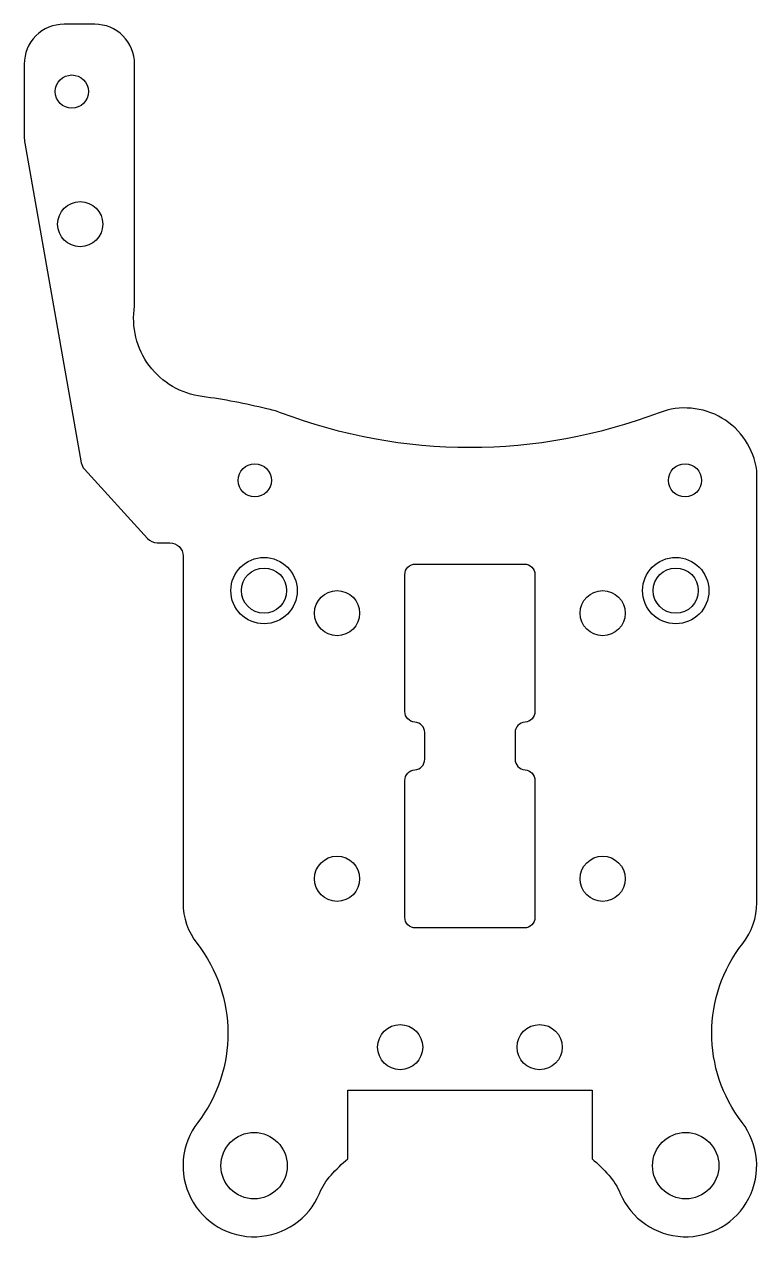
# Model space of a CAD drawing. Header units: millimetres. Extents: x -33.6 to 21.6, y -37 to 54.3.
import ezdxf

# ---------------------------------------------------------------- set-up
doc = ezdxf.new("R2010")
doc.units = ezdxf.units.MM
doc.layers.get('0').update_dxf_attribs({"linetype": 'CONTINUOUS'})

msp = doc.modelspace()

# ---------------------------------------------------------------- linework, layer by layer
for points in [[(-33.556, 45.9, 0.043702), (-33.51, 45.378), (-29.266, 21.329, 0.142024), (-29.02, 20.83), (-24.277, 15.626, 0.210994), (-23.538, 15.299), (-22.6, 15.299, -0.414214), (-21.6, 14.299), (-21.6, -11.802, 0.167154), (-20.542, -14.877, -0.341851), (-20.492, -28.345, 1.135663), (-11.325, -33.694, -0.081682), (-10.457, -32.323, -0.031617), (-9.2, -31.079), (-9.2, -25.908), (9.2, -25.908), (9.2, -31.079, -0.031617), (10.457, -32.323, -0.081682), (11.325, -33.694, 1.135663), (20.492, -28.345, -0.341851), (20.542, -14.877, 0.167154), (21.6, -11.802), (21.6, 20.732, 0.483141), (14.257, 25.091, -0.184264), (-14.257, 25.091, 0.049578), (-15.297, 25.374, 0.03093), (-20.152, 26.308, -0.423404), (-25.243, 33.123), (-25.243, 51.341, 0.414214), (-28.243, 54.341), (-30.556, 54.341, 0.414214), (-33.556, 51.341)], [(-3.4, 1.003, 0.396012), (-4.15, 1.802, -0.396012), (-4.9, 2.6), (-4.9, 12.894, -0.414214), (-4.1, 13.694), (4.1, 13.694, -0.414214), (4.9, 12.894), (4.9, 2.597, -0.396012), (4.15, 1.798, 0.396012), (3.4, 1), (3.4, -1, 0.396012), (4.15, -1.798, -0.396012), (4.9, -2.597), (4.9, -12.906, -0.414214), (4.1, -13.706), (-4.1, -13.706, -0.414214), (-4.9, -12.906), (-4.9, -2.6, -0.396012), (-4.15, -1.802, 0.396012), (-3.4, -1.003)]]:
    msp.add_lwpolyline(points, format="xyb", close=True)
for centre, radius in [((-29.973, 49.27), 1.25), ((-29.342, 39.29), 1.7), ((-16.2, 19.999), 1.25), ((16.2, 19.999), 1.25), ((-15.5, 11.696), 2.5), ((15.5, 11.696), 2.5), ((-15.5, 11.696), 1.7), ((15.5, 11.696), 1.7), ((-10, 10), 1.7), ((10, 10), 1.7), ((-10, -10), 1.7), ((10, -10), 1.7), ((-5.25, -22.677), 1.7), ((5.25, -22.677), 1.7), ((-16.25, -31.604), 2.5), ((16.25, -31.604), 2.5)]:
    msp.add_circle(centre, radius)

doc.saveas('drawing.dxf')
